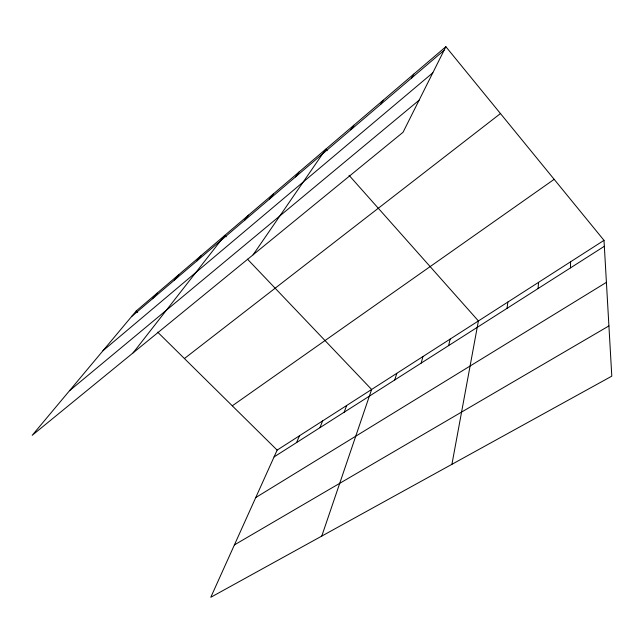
<?xml version="1.0" encoding="UTF-8"?>
<svg xmlns="http://www.w3.org/2000/svg" width="644" height="644" viewBox="0 0 644 644"><rect width="100%" height="100%" fill="white"/><g stroke="black" fill="none" stroke-linecap="round" stroke-linejoin="round"><path stroke-width="0.97" d="M570.487 267.88L570.576 261.81M538.07 288.552L538.561 282.354M507.013 308.363L507.866 302.052M451.927 464.308L478.411 320.945L349.024 175.289M448.643 345.587L450.132 339.098M421.176 363.103L422.947 356.543M394.764 379.944L396.801 373.319M321.775 536.082L371.628 389.475L247.481 259.162M344.17 412.216L346.665 405.495M319.923 427.68L322.628 420.918M296.57 442.573L299.468 435.779M604 240.357L277.137 450.108L210.789 597.286L611.8 376.152L604 240.357L445.873 46.714L136.238 310.972L32.2 435.32L403.039 132.278L445.873 46.714M411.564 78.053L413.786 74.1M380.564 104.457L383.148 100.247M350.948 129.685L353.854 125.25M253.084 254.823L325.824 149.175L327.152 150.664M295.516 176.915L298.977 172.085M269.53 199.052L273.233 194.053M244.615 220.28L248.536 215.136M133.091 352.872L224.82 235.374L226.189 236.815M197.04 260.812L201.347 255.41M174.315 280.164L178.791 274.658M152.483 298.768L157.104 293.165M131.481 316.663L444.038 50.377M102.968 350.738L432.816 72.804M69.512 390.723L419.091 100.206M184.409 358.547L500.46 113.561M232.283 405.817L554.17 179.33M274.062 456.926L604.346 246.29M255.74 497.571L606.415 282.362M234.392 544.913L608.918 325.928M136.238 310.972L137.671 312.388M157.683 332.151L277.137 450.108"/></g></svg>
